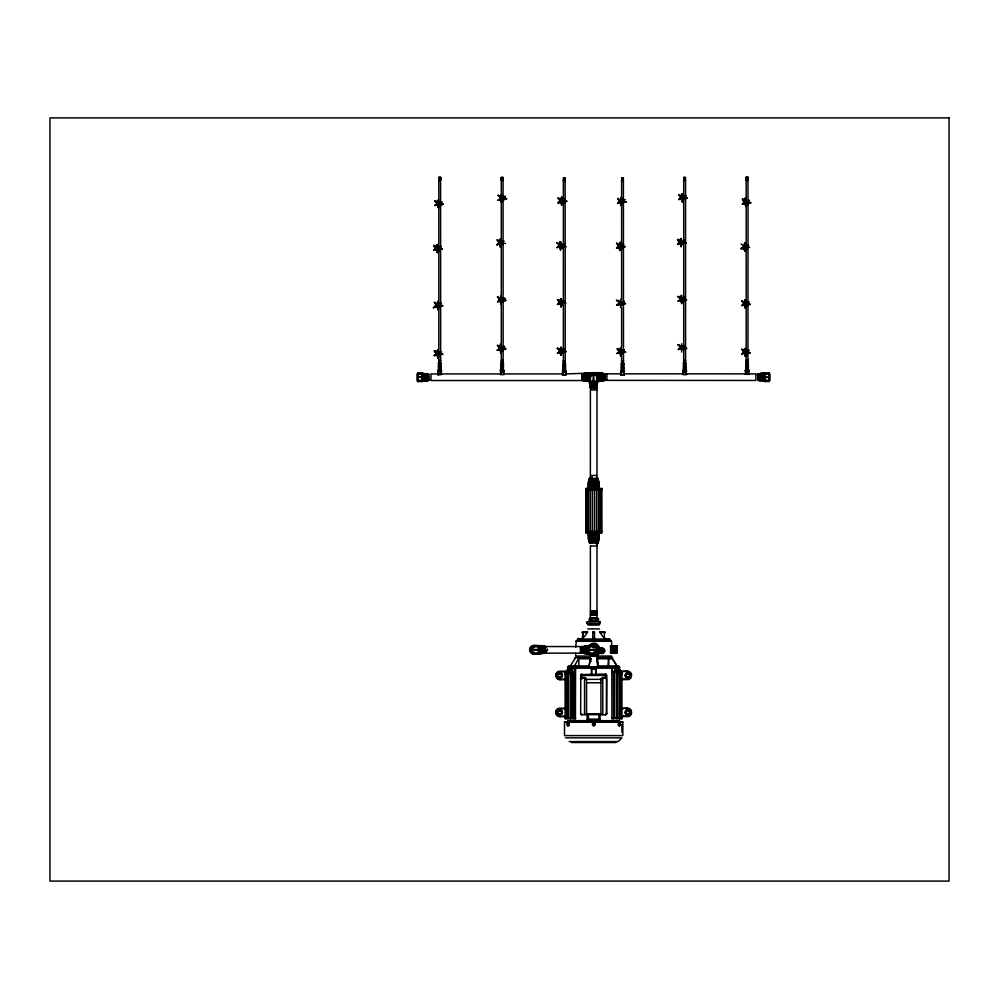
<?xml version="1.0" encoding="UTF-8"?>
<svg xmlns="http://www.w3.org/2000/svg" width="999" height="999" viewBox="0 0 999 999"><rect width="100%" height="100%" fill="white"/><g stroke="black" fill="none" stroke-linecap="round" stroke-linejoin="round"><path stroke-width="1.5" d="M593.219 372.565L593.219 381.331M593.843 372.565L593.843 381.331M529.832 650.299L530.044 649.362M538.723 654.108L538.748 645.591M538.936 653.059L538.948 646.628M539.023 653.608L539.048 646.078M539.335 653.833L545.466 652.809L539.335 653.833L539.36 645.804M539.56 653.708C540.509 652.147 553.858 651.91 539.56 653.234M539.56 652.347L545.466 651.835L539.56 652.347C538.761 650.361 554.595 650.986 539.56 651.535M539.56 650.312L539.56 649.375M539.572 647.352L545.479 647.889L539.572 647.352C538.424 649.25 549.875 648.388 542.782 648.363M539.572 646.465C553.871 647.851 540.521 647.552 539.572 645.991C557.567 647.951 529.832 644.33 542.782 646.066L545.479 646.728M542.769 653.696L542.782 646.003M543.706 653.171L543.718 646.54M547.44 650.624L547.452 649.1M580.319 647.027L580.431 652.959M582.292 646.94L588.411 645.916L588.399 653.945L582.28 652.896M584.04 653.209L584.053 646.565M588.399 653.883L584.977 653.683L584.989 646.041L588.411 645.916M588.186 653.758C587.237 652.197 573.888 651.897 588.186 653.284M588.186 652.397L582.28 651.86L588.186 652.397L588.399 651.485M588.186 650.361L588.199 649.437M588.199 648.214C573.176 648.726 588.923 649.4 588.199 647.402L582.292 647.876L588.199 647.402M588.199 646.515L582.292 646.877M588.711 653.671L588.723 646.141M588.811 651.51L588.811 649.063M588.811 648.289L588.811 647.115M589.01 654.158L589.023 645.641M593.269 653.883L594.205 653.883A4.033 4.033 0 0 1 593.144 653.895M593.281 645.941L594.218 645.941M593.431 646.828L593.443 645.454M618.881 665.908L598.164 665.983L596.903 658.416L598.576 657.379M597.527 650.386L597.527 649.45M597.926 649.45L597.926 650.386L597.002 650.386M568.518 724.163C564.747 721.041 569.005 728.995 568.031 723.701M619.355 723.726C617.919 721.815 621.116 728.021 620.429 723.576C619.305 721.703 618.518 726.935 619.417 723.239M614.76 647.777L614.81 648.176A6.856 6.856 0 0 0 614.023 651.148L613.836 651.136A6.968 6.968 0 0 1 614.71 648.114L614.785 647.864M440.097 179.008L440.035 179.982L440.459 177.772L440.322 179.982L440.609 177.772L440.197 179.982M440.284 177.772L440.209 179.345M502.622 177.947L502.522 179.445M502.784 177.947L502.509 180.082L502.597 179.246M622.814 179.533L622.814 178.159M747.352 178.846L747.564 177.697L747.289 179.82L747.377 178.983M623.114 179.395L623.251 178.159L623.101 180.369L623.314 178.159L621.665 178.159L621.977 180.369L622.989 180.482L622.964 179.395M747.452 179.82L747.539 178.983M570.292 669.305L567.794 673.114L567.719 718.418M621.965 718.418L621.89 673.264M590.933 481.143L590.434 488.111L591.008 478.321M591.408 487.762C592.207 462.2 592.994 489.847 590.297 487.762M596.927 538.823C597.627 521.028 596.715 551.311 596.565 540.309M602.784 714.697L602.784 677.946L606.468 678.533M613.261 646.54L612.849 647.065L613.511 646.765M502.972 177.947L502.797 180.082L501.785 180.195L501.61 177.872L501.623 180.082L501.523 179.246M499.7 198.139L500.761 199.375L498.076 200.237L500.924 198.264L499.8 197.952L501.635 198.227L503.196 196.603L505.257 196.316L500.761 199.338L501.598 198.863L500.736 200.075L501.635 202.547L502.522 199.7L501.598 198.888M499.625 244.031L501.361 241.633L499.85 244.018L496.828 244.693L499.288 243.169L500.462 247.265L501.361 244.43L499.575 244.056L500.149 243.381M504.645 297.977C494.517 301.873 511.7 296.853 502.21 299.275C500.299 300.2 500.312 301.361 500.636 300.387M563.149 201.124C575.786 200.849 552.559 201.274 561.663 200.999L562.549 199.65L560.801 202.048M565.047 178.396L564.872 180.519L563.861 180.632L563.536 178.322L565.184 178.322L565.009 180.519L565.172 178.322M564.972 179.545L565.147 178.396L563.586 178.184M605.756 677.846L605.756 674.088L580.781 674.55L580.656 713.348L581.356 714.56L605.294 714.747L606.505 714.048L606.693 675.012L605.756 674.088M624.862 199.6L622.502 200.037L622.077 200.861L622.864 201.411L624.862 199.6L621.803 201.323M623.226 179.67L623.014 180.369L623.251 178.159M621.753 350.899L619.78 352.647L620.616 355.881L621.366 352.497L616.982 353.409L619.755 351.76M685.202 178.946L685.326 177.722L685.077 179.92L684.078 180.032L684.253 177.722M679.757 299.101L682.242 299.088L682.592 297.989L680.819 300.387L681.68 303.584L682.417 300.187L678.096 300.861L685.302 297.352L683.616 299.063L682.692 298.951L682.692 297.989L685.227 297.29M747.677 178.846L747.901 177.697L747.702 179.82L747.864 177.622L746.191 177.697M747.801 178.983L747.577 179.82L747.839 177.697M595.217 382.555C594.705 397.652 594.043 381.705 596.028 382.555L595.541 388.461L596.028 382.555M502.784 180.082L503.084 177.872L501.448 177.872L501.673 180.082L501.535 179.383M501.423 177.947L501.61 179.445L502.922 180.082L503.134 177.947L502.809 179.445M564.847 179.683L564.86 180.519L565.072 179.545M623.001 180.369L623.026 179.733M685.426 177.797L685.227 179.92L685.389 177.722L683.741 177.722L683.915 179.92M747.552 179.82L747.577 179.183M436.363 249.463L436.813 248.726L436.388 249.488L438.062 249.475L437.237 252.672L436.063 248.564L433.653 249.95L435.651 250.012L438.086 247.015L437.712 248.164L440.859 246.441L438.861 248.252L438.236 247.078L440.859 246.441M610.938 649.35L611.138 649.612M683.204 196.391L682.767 197.415L685.913 195.704L683.915 197.515L683.291 196.341L685.913 195.704M681.78 348.052L682.567 346.353L682.055 347.227M623.139 180.369L623.239 179.533M685.214 179.92L685.239 179.283C682.792 179.345 684.128 176.411 684.053 179.92L683.84 179.233M597.814 478.321L598.738 488.111L597.727 478.321L599.125 482.017L599.15 488.111L598.876 482.629L588.448 482.629L588.261 488.111L588.286 482.017L589.672 478.321L588.673 488.111L589.585 478.321M589.073 487.762C591.133 463.186 590.421 487.4 588.436 487.762M598.413 533.691C596.428 558.478 597.065 533.753 599.05 533.691L597.902 543.131L599.2 539.435L599.225 533.354L588.261 533.354L588.374 539.435L589.76 543.131L588.748 533.354L589.672 543.131M616.995 646.003L616.932 653.146L610.564 653.196L610.564 645.779L616.995 645.978M597.814 543.131L599.05 533.691M599.225 533.354L598.064 543.131M596.927 382.555L596.553 388.461M584.565 677.659C574.163 681.83 586.176 673.488 586.425 679.994M502.759 179.246L502.684 180.082M564.672 179.683L564.597 180.519L564.685 178.322M589.422 478.321L589.26 481.143L597.627 481.143M597.39 382.555L596.49 388.461L597.527 382.342L589.485 382.342M622.976 179.533L622.727 180.369L622.589 178.159M618.818 724.462L619.755 725.611L618.656 724.849M684.902 179.096L684.814 179.92L685.089 177.797L684.977 179.92L685.064 179.096M436.463 203.496L439.185 202.897L438.386 199.725L437.624 202.61L438.349 202.984L438.386 199.725M436.513 248.326L435.302 248.189L442.22 248.926L440.209 247.902L438.898 248.127L438.973 249.213L442.182 249.038M437.075 305.319L435.851 305.195L437.075 305.232M438.673 355.532L437.787 358.004L436.875 354.22L435.851 353.634L436.95 353.396L434.14 355.532L436.213 355.344L438.648 352.335L438.274 353.496L441.408 351.785L439.722 353.484L434.153 355.632M498.538 242.819C504.17 243.843 500.287 242.532 505.457 243.531M559.715 200.836L560.789 200.924M559.677 245.417L558.553 245.642L559.652 245.404M559.115 302.572C563.786 302.647 562.012 303.022 566.021 303.097M561.026 347.128C560.089 350.774 562.774 358.741 560.202 353.471C559.74 348.988 559.665 351.161 557.917 353.134C562.674 352.36 559.827 350.025 560.814 347.29C563.024 347.227 560.402 351.948 561.913 349.675C560.402 352.572 564.085 348.514 564.61 349.475C562 353.109 560.776 348.189 564.66 349.126M567.794 673.114L567.657 673.875L570.267 669.305L570.354 718.643M620.516 201.473L619.305 201.336L620.554 201.448M618.131 246.104L620.079 246.229L622.152 248.514L620.466 247.415L621.191 246.741L622.19 248.451M619.767 303.346L618.706 302.959L619.867 303.271M619.692 352.048L618.706 351.361L619.904 351.598M598.938 720.042L598.95 714.747M617.082 718.418L617.419 669.305L619.555 673.264L619.442 718.643M681.418 197.802L680.369 197.402L681.53 197.715M679.195 242.208C677.447 241.471 692.394 245.017 682.604 242.557M742.245 204.108C745.966 203.921 743.144 200.774 745.117 202.273C739.335 203.521 745.054 205.956 746.44 201.274M742.781 246.828C747.477 246.84 745.878 247.252 749.687 247.352M744.455 303.534L743.331 303.758L744.442 303.521M743.331 352.085L746.34 351.486M566.071 680.157A1.873 1.873 0 0 0 564.747 679.607L559.627 679.607L565.384 679.108A2.46 2.46 0 0 1 565.983 679.345M565.859 716.595L559.627 716.595L565.846 716.008M601.898 648.813A1.948 1.948 0 0 1 603.858 650.636A1.948 1.948 0 0 1 602.16 652.697L601.898 653.458L598.326 653.221M602.409 648.875L602.26 648.101L599.175 647.889M613.935 718.418L614.023 673.264L611.775 669.305L611.95 718.643M621.965 708.691L622.589 708.204A1.873 1.873 0 0 1 621.665 707.941M619.942 671.79L627.722 671.228L619.929 671.203M622.552 708.766L627.722 708.204L622.589 708.191M501.723 371.153L502.185 370.404L502.684 371.153M564.298 371.353C564.81 371.253 563.411 372.702 564.41 370.904M588.811 666.895L590.446 658.766M434.153 307.13C437.837 300.249 438.349 317.757 437.824 305.257C438.062 302.734 444.068 302.809 439.735 305.082C425.449 310.552 438.661 306.793 441.421 303.371M505.269 196.416L503.571 198.027L498.002 200.175M556.843 247.54L559.315 245.904L560.489 250.012L561.313 246.828L559.64 246.828L561.351 244.343L560.976 245.504L564.11 243.781L562.425 245.492L556.855 247.64L560.576 246.341L560.864 247.29M564.672 300.711L562.05 301.348L562.674 302.522L564.672 300.711L561.538 302.435L561.875 301.261L559.465 304.283L557.467 304.22L559.877 302.834L561.051 306.943L561.788 303.546L557.492 299.663L558.666 301.698L561.201 302.872M617.594 203.346L620.054 201.723L621.228 205.819L621.94 202.397L617.594 203.446L622.327 200.924L620.042 202.16M678.646 199.45L681.106 197.827L682.28 201.923L683.029 198.539L678.658 199.55L683.416 196.878L682.779 197.278M572.602 669.305L570.029 673.751L572.614 669.305L572.589 718.481L565.084 718.581M435.302 248.264L439.135 248.589M435.851 305.195L442.782 305.856L440.584 306.418L439.373 305.906L439.672 304.87L442.769 305.756M435.851 353.596L442.769 354.27L440.359 353.184L439.335 353.671L439.56 354.583L442.769 354.27M558.553 245.604C577.959 248.951 552.435 244.243 565.471 246.266M559.103 350.936L566.033 351.611L563.623 350.537L562.587 351.011L562.824 351.923L565.996 351.71M680.356 197.515L683.791 198.002M680.931 347.477C676.847 347.302 685.039 348.501 683.691 349.987M743.943 202.06L750.861 202.735L746.89 201.848M743.331 303.721L746.74 303.971M616.87 665.883L611.813 657.379M502.01 199.825C502.335 196.378 505.244 203.034 502.022 199.413M682.667 199.201L682.929 198.114L683.778 198.451M438.124 371.403C439.36 381.168 435.139 368.269 441.508 371.391M500.599 371.503L500.824 374.375L500.599 371.503L503.721 371.191L503.558 374.375L503.783 371.503M562.674 371.94C564.16 379.583 559.64 369.48 566.071 371.94M620.991 371.79C622.327 380.844 617.869 369.093 624.275 371.79L623.938 374.662L624.175 371.79M613.823 718.581L611.775 718.418M683.066 371.341L683.291 374.225L683.066 371.341L686.188 371.041L686.026 374.225L686.251 371.341M748.501 374.126L748.613 370.891L748.601 374.126L745.604 374.076L745.604 370.941L745.766 374.126M564.835 179.832L564.76 180.519L564.847 178.322M622.739 180.369L622.989 178.159M575.561 669.305L573.214 673.626L575.561 669.305L575.436 718.643M440.447 179.146L440.434 179.982L440.609 179.146M685.214 179.233L685.089 179.92M746.153 305.657C745.104 312.212 743.418 301.386 746.153 305.282M746.153 354.058C744.867 360.002 743.356 349.138 746.153 353.683M438.049 355.781L437.787 354.345L438.673 355.157M500.786 243.719C500.611 232.617 497.802 245.304 501.336 241.608M561.888 201.686C560.402 202.66 559.602 199.625 558.016 202.909C559.84 204.408 562.287 199.588 560.764 202.435C562.712 209.44 561.975 198.526 561.638 197.065C558.616 200.986 564.647 200.986 561.638 197.065M561.725 303.384C565.097 308.004 558.441 301.661 561.138 298.788C563.923 302.672 558.141 302.66 560.926 298.788M561.026 350.137L561.038 355.344M616.433 248.177C624.55 242.67 618.094 248.164 621.341 244.767C628.983 242.495 611.351 248.901 618.493 247.889C623.239 243.319 619.58 256.131 619.243 247.115C619.992 245.492 620.029 251.161 620.404 247.015M681.106 243.144L681.106 238.436L681.917 241.009L681.106 243.257L683.204 244.63L681.817 243.906M565.384 673.114L565.446 718.581L565.446 673.114L565.009 673.838L567.707 669.305M606.693 713.348A1.399 1.399 0 0 1 605.294 714.747L605.282 714.635A1.286 1.286 0 0 0 606.58 713.336L606.58 679.133C606.743 675.986 599.949 677.185 600.799 680.307M437.774 306.094L438.049 307.367M500.462 247.265L500.199 243.631M561.013 303.284L560.202 303.758L561.088 303.384M620.391 247.003L619.155 247.302L620.928 244.892M745.579 352.984L744.867 353.072M440.921 371.403L441.183 374.275L441.271 371.391M565.471 371.94L565.734 374.825L565.821 371.94M568.468 665.908L589.173 665.983L590.259 658.778M440.147 370.941C439.535 369.717 439.46 373.339 439.935 370.592M440.035 371.366L439.41 371.366M502.509 371.765L501.623 371.403L502.197 370.779M589.36 377.073L590.022 374.975M589.622 375.961L589.909 379.108M622.914 371.803L622.09 370.979M622.102 371.316L622.614 370.816M622.302 371.203L622.914 371.203M623.039 371.578L622.914 370.754M591.458 669.043L595.891 669.043M600.212 714.747L599.737 719.954L588.074 720.079L587.175 719.38L587.137 714.747M684.964 371.815L684.315 370.904M747.602 371.328L746.765 370.841M600.911 714.66L600.911 679.994L602.784 677.946M434.815 200.774L436.613 203.134L437.624 202.722L437.337 201.711L434.84 200.662L438.561 204.096M437.1 303.846C430.969 298.926 438.037 309.128 437.562 301.536C439.448 303.147 437.487 305.494 438.686 304.795M677.534 239.485C677.334 240.996 680.644 243.157 680.307 240.697C674.15 236.151 682.717 244.28 681.131 242.332M741.121 244.031C744.23 246.516 743.768 245.941 746.852 249.026M437.212 244.455L437.974 247.34L436.463 247.34L437.212 244.455L437.187 248.389L439.323 250.637L438.549 249.013L433.678 245.392L434.852 247.427L436.313 247.652M437.787 309.603L437.774 301.386M437.774 349.787C435.139 360.352 438.836 342.682 437.899 353.259M501.585 197.552L501.623 194.33L500.387 197.765L498.076 195.267L501.623 197.34L501.635 202.547M501.011 295.991L501.948 298.738L501.386 299.613L500.262 298.876L501.011 295.991L501.023 304.195L501.923 301.361L500.174 300.999L501.023 304.195M500.974 347.615C499.562 335.964 501.723 358.653 500.312 351.373C499.188 346.715 504.108 350.249 501.023 352.61M564.11 243.781C556.206 250.25 561.276 231.606 560.489 250.012M621.328 197.677C623.264 201.923 620.242 200.537 617.906 198.451C621.49 208.366 621.041 186.189 621.228 205.819M620.054 242.332L620.804 245.217L619.243 244.905L620.054 242.332L620.067 250.549M620.629 307.48C620.654 301.174 620.604 305.244 620.616 299.263M620.616 355.881L620.604 347.664L619.792 350.237L621.353 350.549L620.604 347.664M682.267 193.706L681.468 196.279L683.029 196.591L682.267 193.706L682.28 201.923M681.106 241.446L680.294 241.009L681.006 238.511M681.593 243.107L681.118 246.653L681.443 243.344M681.68 303.584C679.882 284.228 682.592 306.968 681.668 295.367M681.668 351.985C681.693 345.679 681.643 349.762 681.655 343.768M745.853 198.252C747.314 209.403 742.544 189.061 746.703 203.284C746.74 211.751 742.956 200.087 746.278 203.247M745.903 202.909C745.004 203.346 745.291 202.435 745.741 204.533M744.705 251.199L743.818 248.351L745.541 248.014L744.705 251.199L744.692 242.982L743.88 245.217L744.043 246.079L745.366 246.054L744.792 243.057M745.217 303.172C744.417 292.257 744.854 309.952 745.266 308.129M745.254 356.531C744.73 355.169 744.605 343.132 745.217 352.247L745.404 352.472M437.999 204.483L438.049 205.532M501.198 199.325L501.311 198.651M620.192 304.258C611.363 306.843 620.841 302.36 624.2 301.598C621.278 304.096 619.005 301.523 624.175 301.186M680.731 243.182L680.831 244.43M566.371 718.581L566.383 673.264C572.589 662.262 563.511 677.334 566.383 673.264M594.505 637.924L592.832 637.924M501.91 347.802C507.417 343.768 499.95 348.364 500.199 349.175C502.984 348.651 491.983 352.447 500.149 348.489M680.744 348.151C675.137 349.35 681.206 350.424 682.854 347.065C688.274 344.58 682.617 348.052 682.18 347.078M744.892 202.66C746.578 199.288 752.622 200.687 745.878 202.198C739.435 198.489 744.392 197.652 745.004 201.398M744.467 247.565C743.893 251.561 746.29 246.341 743.855 248.014C737.699 246.803 743.493 251.923 745.604 245.829C743.094 248.501 753.383 243.132 745.828 246.254C745.017 246.553 744.33 246.828 745.541 245.529M744.33 304.295C739.135 305.195 743.918 306.493 744.954 304.245M746.203 351.81L747.489 351.86L748.888 350.312L746.827 350.599L745.666 351.948L745.604 351.211M438.349 202.947L438.399 207.942L437.225 203.846L434.765 205.569L438.361 204.258L440.484 205.919L438.786 204.807L439.348 204.058L440.509 205.844M437.212 247.465L437.237 252.672M437.799 353.009L437.787 358.004M500.449 242.058L500.449 244.256M561.638 200.075L561.65 205.282M561.026 301.735L561.051 306.943M682.267 196.716L682.954 196.303M681.118 246.653L680.232 243.806L681.156 243.094M745.853 201.261L745.866 206.468M560.601 246.066C563.561 246.828 561.625 248.988 560.689 245.929M561.363 351.648C560.327 349.625 553.284 346.466 559.877 350.075M619.717 302.46C611.763 297.465 620.654 302.685 621.028 303.646C624.45 308.691 619.742 300.2 622.714 305.444M682.454 197.902L678.733 194.643L680.506 197.115L681.505 196.703L681.231 195.692L678.733 194.643M681.268 242.582L680.406 242.307M680.769 298.564C673.089 293.456 682.667 300.087 683.816 301.411M747.789 179.133L747.664 179.82L747.714 179.183C745.266 179.196 746.628 176.086 746.528 179.82L746.565 177.622L746.815 179.82L746.728 177.622L746.74 178.846M439.023 203.184L439.185 202.273L438.386 202.735M501.723 194.393L502.022 197.964L502.822 197.615M501.123 299.263L501.898 298.539L501.011 298.988M500.998 344.393C501.998 349.313 502.684 347.377 497.39 350.237M745.242 351.323L746.053 350.899L745.242 348.326M621.553 203.409C622.452 199.912 624.4 206.219 620.991 202.185C619.368 202.772 623.626 199.738 621.316 200.974M580.656 676.161L581.58 675.486L605.756 675.486L606.693 676.161M437.475 204.62L439.31 202.347M500.212 299.6C497.102 300.537 497.427 303.646 500.511 300.274M744.992 304.258L744.355 304.345M748.888 350.312C745.479 349.95 738.785 356.78 744.355 352.747M562.749 200.187L561.638 200.986L559.877 200.474L558.104 198.002L563.336 203.247L563.374 202.123L561.663 200.961L564.06 202.06L566.645 201.548M745.591 353.221C746.89 351.186 748.338 356.68 745.791 353.609M568.681 724.874L568.256 723.201L567.095 723.426M437.599 248.039L438.361 247.627L433.678 250.362M497.477 301.898L502.135 299.126M620.441 245.916L621.203 245.529L620.504 245.717M621.003 302.847L621.728 302.385L621.116 302.972M437.862 304.745L438.623 303.921M438.723 352.884L437.799 353.047L438.611 352.335M502.747 197.477L501.848 197.377M589.373 665.759L588.186 666.82M591.458 668.319L595.716 668.219M591.458 668.743L595.891 668.743M595.816 538.823C595.491 553.209 595.029 529.795 597.19 533.691M621.153 718.581L621.178 673.114M434.24 302.322L439.872 307.567L438.336 305.856M500.799 243.306L502.559 245.242L500.474 242.957M503.134 350.512L502.01 348.726L500.836 350.612L500.786 349.013L503.134 350.512L497.465 345.329L499.238 347.802L500.237 347.39L499.962 346.378L497.465 345.329M563.161 304.845L561.688 303.134M683.241 244.555L681.555 243.032M746.166 351.161L741.62 354.17M440.522 179.008C438.486 180.22 438.936 175.812 439.385 179.982L439.323 179.008M619.555 723.825A1.274 0.637 -90 0 0 618.556 723.451A1.274 0.637 -90 0 0 618.631 725.474A1.274 0.637 -90 0 0 619.592 724.799L619.467 724.987M613.998 718.531L611.8 718.531M438.973 304.67L438.736 304.87M682.804 298.639L681.668 299.275L683.766 301.548M561.913 203.059L561.987 201.748M620.879 353.658C620.729 352.172 619.43 351.448 620.217 353.159M434.228 350.724C433.716 352.622 437.999 354.445 436.725 351.773C431.181 348.014 438.911 354.932 437.787 353.733L438.723 353.047M496.915 239.997C503.159 247.814 493.369 234.678 499.6 242.195M500.661 300.674C500.462 304.732 502.472 297.34 503.046 302.197C502.797 299.026 492.882 293.906 500.112 299.176M562.574 247.989C562.312 244.98 552.285 239.61 559.577 244.992M616.52 243.269L618.294 245.742L619.293 245.317L619.018 244.305L616.62 243.219L620.242 246.528M621.153 352.197C617.532 345.804 615.009 349.937 620.729 351.86C624.138 356.655 620.179 349.275 622.702 353.858M678.121 344.705C688.611 350.911 671.153 339.623 680.843 347.377M742.319 199.188L743.493 201.224L744.954 201.448M747.227 305.969C746.802 302.797 737.225 297.939 744.355 303.109M741.708 349.25L743.481 351.723L744.442 350.574L741.807 349.2L745.291 352.222L750.249 352.797L747.277 353.221L747.452 351.723L750.249 352.797M604.407 632.017L604.295 638.736L605.382 638.736M560.164 673.863L560.314 672.889M560.339 673.913L560.639 672.976L558.154 673.526L557.367 675.936L559.065 677.821L561.55 677.297L562.337 674.874L560.639 673.001M560.164 710.851L560.314 709.877M560.339 710.888L560.639 709.952L558.154 710.501L557.367 712.911L559.065 714.797L561.55 714.273L562.337 711.862L560.639 709.977M593.98 723.151L593.306 723.751M594.143 723.201L594.992 724.138L594.592 725.349L593.356 725.611L592.507 724.675L592.894 723.463L594.143 723.201L594.28 723.925M628.034 673.863L628.184 672.889M628.209 673.913L628.508 672.976M628.034 710.851L628.184 709.877M628.209 710.888L628.508 709.952M439.897 203.784C444.018 201.249 443.568 207.23 439.885 203.846M502.522 300.037C506.668 297.502 506.256 303.509 502.522 300.1M502.522 348.439C506.643 345.904 506.193 351.898 502.509 348.514M625.611 352.147L622.19 351.735L623.201 351.061L625.574 352.247L623.026 352.659L622.115 351.785M682.617 242.482L684.09 241.883L686.113 242.919M686.663 348.251C679.17 348.763 685.976 345.404 686.563 348.451C685.077 350.224 681.168 346.491 682.354 348.439M600.474 650.386L602.946 651.81M603.284 651.261L600.861 649.725M596.74 388.461L597.527 382.342M506.618 198.801L503.658 199.226L503.821 197.74L506.605 198.701L501.648 198.214L498.076 195.267M626.186 202.185L624.2 201.049L622.901 201.286L622.976 202.36L626.186 202.185L619.33 201.373M625.062 246.803L622.09 247.228L621.553 246.453L625.049 246.703L622.652 245.729L620.079 246.278L621.153 245.492M625.624 303.733C614.023 305.095 635.389 302.834 618.718 303.034M684.303 198.601L687.275 198.189L684.477 197.115M681.693 299.25C687.275 297.677 687.037 302.11 681.68 299.313L680.519 298.314M568.768 723.963L567.632 723.463M745.991 303.097L746.141 302.46L745.379 303.371L750.261 304.395L748.064 304.945L746.777 304.208M596.003 487.762L595.292 478.321L596.003 487.762L597.115 487.762L596.453 478.321L597.115 487.762M591.096 543.131L590.509 533.354L591.008 540.309M591.483 533.691L592.195 543.131L591.483 533.691L590.384 533.691M681.43 348.264C680.819 352.272 683.241 347.302 680.843 348.813M746.74 201.224L746.328 201.873L746.728 201.373M439.198 371.054L439.585 371.89M564.135 370.904L563.861 372.053L564.135 371.353M564.647 371.94L564.735 371.353M685.052 371.715L685.039 370.991M746.59 370.854L747.639 371.453M530.107 648.776L532.979 645.928M611.713 657.604L597.589 657.604L597.39 665.883M587.15 632.479L581.967 632.479M439.523 370.442L437.699 370.791M501.973 370.666C505.044 370.916 499.925 373.301 501.985 370.479M560.576 241.87C562.2 242.357 560.002 246.553 561.313 244.33M565.009 179.882L563.636 179.545L563.848 180.519L563.698 178.322L563.711 180.519L563.548 179.683M621.74 178.159L621.84 180.369L622.152 178.234M621.84 178.159L621.84 179.533M436.925 306.393L437.475 305.682L437.437 307.192M436.913 354.795L437.462 354.096L437.375 355.282M500.137 300.974L499.1 299.75L500.199 299.6M591.033 382.555L591.558 388.461L591.033 382.555C592.919 381.443 592.095 392.869 592.045 385.764M619.792 352.697L624.238 349.662L622.252 351.473L621.465 350.924L621.89 350.1L624.163 349.6M439.872 307.567L438.474 306.044M439.872 355.981L437.762 353.721M502.559 245.242L499.5 242.208M561.55 351.636L563.124 353.321L561.013 351.061L561.9 349.7M746.865 203.983L747.989 204.37L747.19 202.822M747.339 354.508L745.242 352.247L745.941 351.173M568.094 718.618L568.144 673.264M586.388 633.004L586.638 632.479M587.375 632.017L586.9 633.004A17.07 16.234 -90 0 1 584.427 636.563L581.967 638.536L583.166 637.337M500.774 243.257L501.56 242.183M561.875 301.261L561.126 302.085L561.987 302.222M620.841 351.223C622.452 350.262 619.805 350.799 621.69 350.774M681.955 347.377L682.617 347.265M582.717 632.017L582.542 638.736M561.888 200.624L562.524 199.613M561.276 350.699L561.9 350.249M568.681 724.138C566.421 725.162 569.892 725.886 567.894 724.849A1.274 0.637 -90 0 0 568.781 725.486A1.274 0.637 -90 0 0 568.893 723.513A1.274 0.637 -90 0 0 567.907 723.713M573.788 718.643L573.901 673.264M619.904 724.312C622.165 725.074 617.782 725.823 619.005 724.949M682.067 241.933L684.74 240.422L683.353 241.97L682.042 241.895M439.173 179.008L439.285 179.982L438.986 177.772L440.621 177.772M559.615 246.803L559.964 246.091M560.177 303.733C560.651 301.611 561.525 307.505 561.088 303.334M620.367 202.61L620.916 201.898M560.164 352.147L560.726 351.436L560.963 353.446M743.843 247.989L744.467 247.477M680.794 348.526L681.281 348.176M565.446 673.264L565.009 673.875L567.632 669.305M574.575 665.883L579.045 657.604M595.017 373.326L595.829 373.963L595.217 373.151M612.824 650.849L612.874 650.873A6.831 6.831 0 0 0 613.686 647.827L613.686 647.564A1.861 1.861 0 0 1 614.697 647.876M590.372 374.712L589.56 375.374L590.147 374.513L590.871 374.962M590.022 375.512L590.484 374.712M530.506 648.339L530.968 647.527M531.992 652.372L531.505 653.221L532.317 653.683L532.804 652.846M594.967 646.865L595.441 646.066L596.241 646.528L595.779 647.327M596.778 652.21L597.252 651.41M750.823 202.834L748.663 203.297L747.377 202.547M436.363 247.602L435.889 246.191L433.678 245.392M560.776 200.212L560.302 198.801L558.104 198.002M560.177 301.873L559.702 300.462L557.492 299.663M560.164 350.274L559.69 348.863L557.479 348.064M621.166 303.783L619.567 301.236L617.07 300.2M680.806 298.514L680.331 297.103L678.134 296.303M503.533 198.464L501.635 198.277C502.022 199.975 502.547 195.28 502.534 197.74M501.923 298.564L501.011 299.9L499.113 299.75M682.991 199.176C681.743 196.528 680.194 200.699 683.129 196.303M621.49 301.823L619.755 304.27L617.07 305.17M681.593 242.045L681.992 240.984L681.106 242.357C684.34 241.084 673.289 246.066 679.732 242.445C681.418 243.469 678.508 244.93 677.484 244.28M618.706 351.436L620.629 351.573L621.478 350.237M746.091 201.298L746.703 201.848M620.916 201.935L620.879 203.409M560.714 351.448L561.987 350.387M588.136 646.378C600.237 634.003 605.819 662.075 589.897 655.269M595.916 655.319L598.551 652.784A5.632 5.632 0 0 1 597.102 654.37M598.326 487.762L597.09 478.321L598.326 487.762L598.963 487.762M589.16 533.691L590.397 543.131L589.16 533.691L588.523 533.691M438.723 353.171L436.825 354.245M589.909 375.037L590.671 374.138M684.19 370.991L685.039 371.84M681.468 241.321L681.518 242.058M567.27 725.611L568.493 725.311M620.117 723.239L620.579 724.138M619.168 725.611L619.78 725.324M570.354 665.821L575.699 657.654M611.425 651.136L611.65 651.123M590.521 388.461L589.348 382.555M590.147 382.555L591.046 388.461L589.685 382.555M680.269 243.419L681.131 242.357M680.831 348.751L682.941 346.203L685.214 345.704M744.392 304.92L746.128 302.472L745.254 302.922M744.417 353.296L745.254 352.235M577.597 640.159C577.822 635.626 583.304 642.032 577.934 640.234M577.734 640.234L577.472 639.335M579.757 640.084L580.182 639.335M607.167 640.084L607.33 639.185L609.877 639.335L609.715 640.234L607.342 640.234L609.877 639.335M607.429 640.234L607.167 639.335M609.815 640.159L608.953 640.084L609.74 639.26M746.827 202.585L746.265 203.334M500.187 348.002L499.088 348.127L500.087 348.776M597.827 654.045L598.751 652.834L601.898 652.946A2.185 2.185 0 0 0 604.083 650.774A2.185 2.185 0 0 0 601.922 648.576L599.35 648.413L595.916 644.48A5.894 5.882 -90 0 0 593.668 644.03A5.869 5.869 0 0 1 599.487 649.125A5.582 5.295 -90 0 0 599.35 648.376L599.388 648.613M681.181 300.224L680.806 300.374M575.474 718.618L573.289 718.581L573.326 673.114M422.09 381.556L417.832 381.556L417.832 380.332L422.09 380.332M597.739 381.643L598.001 376.698L596.615 376.698L596.615 381.331M575.699 647.19L576.361 640.621L610.988 640.621M422.989 381.268L423.189 373.239M566.333 373.926L588.074 373.139L588.074 381.231L581.918 380.369M598.801 373.151L604.957 373.938L598.801 373.139L599.013 381.368L604.957 380.369L755.856 380.457L755.856 373.876L685.851 373.838M577.784 640.209L580.019 640.234M589.56 378.771L590.022 379.583M620.017 304.22L621.003 304.058L620.391 305.382M438.511 207.867L439.285 205.095L438.374 203.646M746.091 303.496L748.888 301.898L746.69 303.746M608.528 657.767L607.979 665.883M570.579 718.643L570.666 673.264M599.013 373.251L604.957 374.175C597.614 372.115 596.64 374.038 604.957 374.625L599.013 373.713M423.189 374.013L428.958 374.375M763.648 380.532L757.891 379.657L763.648 380.532L757.891 380.169L760.514 380.919M539.572 645.991L545.479 646.915M583.853 380.344L588.074 380.357M587.849 381.006L581.918 380.107L587.849 380.519M596.79 657.954L597.589 657.604M590.559 374.2C592.907 371.616 597.864 373.476 597.502 377.073M746.703 370.467C745.591 373.813 750.062 369.942 746.091 370.354M591.633 667.981L591.458 674.088M586.388 679.357L600.849 679.32M591.246 620.504C586.7 622.976 590.859 614.472 591.246 620.504L597.589 621.028L598.538 620.504L598.538 618.868L596.44 618.606L596.103 620.504M592.981 640.084L592.282 639.335L594.717 640.234L594.867 639.223L594.467 640.159M592.981 668.356C590.509 667.469 598.189 668.743 592.981 667.619M594.368 667.619L594.467 668.431M500.674 300.649L503.046 302.197M434.765 205.569C437.225 203.047 445.641 201.398 439.323 203.184M437.212 248.364L438.336 247.602M496.915 244.967C498.963 242.507 507.892 240.534 501.386 242.52M558.091 202.984C560.152 200.512 569.08 198.539 562.574 200.524M622.414 200.886L621.216 201.511L617.682 198.539M561.675 245.08L560.839 246.254M681.33 198.164L683.466 197.003L682.267 197.627L681.118 196.653M557.417 304.57L562.225 302.01M561.026 302.635L562.15 301.873M499.113 348.164L502.097 347.565L502.647 348.189L504.645 346.378M746.178 179.458L746.178 202.785L746.703 201.598M747.052 201.548L749.5 200.25M621.74 302.41L620.804 303.459M557.405 352.984L562.225 350.424M741.071 248.826L745.891 246.266L743.993 246.853M682.866 298.651L678.121 301.273M619.43 352.222L617.07 353.584M620.604 351.573L621.803 350.949M680.481 348.326L678.121 349.687M741.633 305.756L746.453 303.197L745.254 303.833M562.837 200.362L562.924 199.5L565.197 199.001M501.648 242.345L501.735 241.496L504.008 240.984M596.49 374.712C598.713 376.248 594.83 374.25 596.927 374.513L597.39 375.312L596.578 374.712M593.044 724.762L594.405 724.837L593.793 723.613M592.045 373.489L590.921 373.663L591.932 373.489M531.718 646.79L532.529 646.328M530.993 651.036L530.157 651.51L530.619 652.322L531.468 651.835M596.803 648.688L597.602 648.239L597.14 647.427L596.341 647.889A3.222 3.222 0 0 0 595.704 647.364M595.217 653.421L596.228 653.309L595.416 653.771L594.954 652.971M428.958 380.444L422.989 381.206L426.323 381.006C435.964 378.509 411.675 383.141 428.958 380.257M599.013 381.356L604.957 380.107L602.622 380.819M757.891 374.163L760.514 373.539C772.627 371.915 746.191 375.399 763.648 373.464C762.861 374.962 749.637 375.299 763.648 373.926M577.897 639.335L580.057 639.26M584.989 646.103L582.292 646.753M599.899 632.08L600.449 633.004A17.07 16.234 -90 0 0 602.921 636.563L605.007 638.099M595.991 374.962L596.84 374.563M501.198 241.608L500.674 242.62M584.627 373.601L581.918 374.175L588.074 373.426L581.918 374.563L584.627 374.063M759.602 374.25L760.514 373.801M584.053 646.84L588.199 646.041M583.691 374.101L584.627 373.651M602.247 380.656L604.957 380.144M599.013 374.6L604.957 375.137L599.013 374.6L598.801 375.499L604.957 375.936L599.013 375.399M423.189 375.674L428.958 376.186L423.189 375.674C422.102 373.151 433.266 376.498 426.323 375.075M763.648 379.67L757.891 379.158L763.648 379.67C764.772 377.809 753.596 378.671 760.514 378.683M581.918 378.321L588.074 378.696L581.918 378.284M587.849 379.608L581.918 379.096L587.849 379.608L587.849 378.796M681.468 198.751L682.017 198.289L681.88 199.201M607.429 639.185L609.452 639.335M745.891 246.266L745.978 245.417L748.251 244.905M577.734 639.185L579.757 639.335M607.592 639.335L608.953 639.335M591.246 618.868L596.103 618.868M592.981 639.335L594.368 639.335M503.646 200.537L501.635 198.227M623.251 203.821L620.067 200.549M581.918 373.938L588.074 373.151M501.848 346.928L500.998 347.402M581.918 374.138L584.24 373.489M426.323 378.771L428.958 378.459L422.989 378.871L422.989 379.657L428.958 379.283L426.323 379.558M760.514 374.987L757.891 375.299L763.86 374.887L763.86 375.674L757.891 376.099L760.514 375.774M602.247 378.596L604.957 378.284M602.247 379.42L604.957 379.096C597.602 380.307 597.577 378.446 604.957 378.321M619.605 723.563L618.943 723.463M589.622 377.497L589.223 376.598L590.209 376.511L589.447 376.548L589.747 377.472M437.924 204.395L438.711 204.395M602.622 380.332L604.957 379.682L598.801 380.357L603.021 380.344M608.791 657.654L608.703 665.883M559.977 246.079L560.077 247.29M593.306 632.017L592.832 632.479L594.168 632.03M567.395 671.79L558.816 671.902A3.147 3.147 0 0 0 556.593 674.125A6.556 6.556 0 0 0 556.593 676.685A3.147 3.147 0 0 0 558.816 678.908L559.665 679.02M621.965 679.108L628.533 678.908A3.147 3.147 0 0 0 630.756 676.685A6.556 6.556 0 0 0 630.756 674.125A3.147 3.147 0 0 0 628.533 671.902L627.684 671.79M565.983 708.453A2.46 2.46 0 0 1 565.384 708.691L558.816 708.878A3.147 3.147 0 0 0 556.593 711.113A6.556 6.556 0 0 0 556.593 713.673A3.147 3.147 0 0 0 558.816 715.896L559.665 716.008M621.49 716.008L628.533 715.896A3.147 3.147 0 0 0 630.756 713.673A6.556 6.556 0 0 0 630.756 711.113A3.147 3.147 0 0 0 628.533 708.878L627.684 708.766M591.483 669.118L595.866 669.118M423.189 380.619C437.437 379.333 423.788 379.57 423.189 381.081M587.849 374.6L581.918 375.1C589.298 374.051 589.298 375.811 581.918 375.936L587.849 375.399M600.836 713.81L586.513 713.81M597.639 377.547L597.639 376.598L596.715 376.536L597.714 376.536M586.488 682.767L600.799 682.767M623.726 371.79L624.375 371.79M685.801 371.341L686.45 371.341M745.341 371.241L748.688 371.241M584.627 376.623L581.918 376.635C589.31 376.049 589.31 378.122 581.918 377.572L584.627 377.572M746.265 177.135L747.901 177.173M438.948 177.285L440.571 177.285M501.423 177.385L503.059 177.385M683.603 177.36L685.614 177.36M746.078 177.26L748.089 177.26M438.748 177.41L440.771 177.41M501.236 177.522L503.246 177.522M683.865 177.585L685.351 177.585M746.278 177.51L747.826 177.472M501.498 177.735L503.046 177.76M621.515 177.81L623.538 177.81M439.011 177.847L439.548 179.982L439.31 177.772L439.323 179.283M439.897 177.847L439.897 179.982M563.311 177.959L565.334 177.959M747.839 178.846L746.265 178.846L746.54 179.82L746.428 178.846M439.011 179.008L440.584 179.008M685.364 178.946L683.791 178.946L684.065 179.92L683.903 179.283M501.486 179.108L503.059 179.108M623.276 179.395L621.703 179.395L622.09 180.369L622.002 178.159M746.265 179.458L747.951 179.458L748.039 199.675M438.898 179.62L440.584 179.62L440.671 361.513L438.898 361.513M563.573 179.545L565.147 179.545M683.791 179.57L685.476 179.57M501.373 179.72L503.059 179.72L503.146 361.626L501.373 361.626M621.74 179.533L623.151 179.733M439.31 180.095L440.284 180.095M621.703 180.007L623.401 180.007L623.488 361.913L621.703 361.913M746.078 180.095L748.089 180.095M438.748 180.245L440.771 180.245M563.448 180.17L565.134 180.17L565.234 362.063L563.448 362.063M683.603 180.195L685.614 180.195M501.236 180.344L503.246 180.344M746.603 180.469L747.502 180.469M439.348 180.619L440.247 180.619M501.823 180.719L502.722 180.719M621.515 180.632L623.538 180.632M684.128 180.569L685.014 180.569M563.311 180.794L565.334 180.794M622.052 181.006L622.939 181.006M563.911 181.169L564.797 181.169M746.178 360.252L748.101 360.252M438.686 360.502L440.746 360.502M503.146 360.514L501.223 360.514L503.221 360.602M683.628 360.452L685.689 360.452M746.103 360.352L748.164 360.352M563.311 360.951L565.234 360.951M621.553 360.889L623.601 360.889M563.236 361.051L565.297 361.051M746.265 361.363L747.951 361.363L748.039 202.785M683.791 361.463L685.476 361.463M745.803 362.387L748.463 362.387M438.386 362.537L441.046 362.537M683.328 362.487L685.988 362.487M745.928 362.475L748.338 362.475M500.861 362.637L503.521 362.637M621.253 362.924L623.913 362.924M562.937 363.087L565.596 363.087M438.386 363.424L441.046 363.424M683.328 363.374L685.988 363.374M745.803 363.274L748.463 363.274M438.499 363.511L440.921 363.511M500.861 363.524L503.521 363.524M621.253 363.811L623.913 363.811M562.937 363.973L565.596 363.973M621.366 363.898L623.788 363.898M685.988 364.26L683.328 364.26L685.863 364.348M745.803 364.16L748.463 364.16M438.386 364.31L441.046 364.31M500.861 364.41L503.521 364.41M621.253 364.697L623.913 364.697M562.937 364.86L565.596 364.86M621.366 364.785L623.788 364.785M563.061 364.947L565.471 364.947M745.803 365.035L748.463 365.035M438.386 365.197L441.046 365.197M500.861 365.297L503.521 365.297M683.328 365.147L685.988 365.147M745.928 365.135L748.338 365.135M500.986 365.384L503.396 365.384M562.937 365.746L565.596 365.746M621.253 365.584L623.913 365.584M563.061 365.834L565.471 365.834M745.803 365.921L748.463 365.921M438.386 366.084L441.046 366.084M683.328 366.034L685.988 366.034M745.928 366.021L748.338 366.021M438.499 366.171L440.921 366.171M500.861 366.183L503.521 366.183M621.253 366.471L623.913 366.471M562.937 366.621L565.596 366.621M438.386 366.97L441.046 366.97M685.988 366.908L683.328 366.908L685.863 367.008M745.803 366.808L748.463 366.808M438.499 367.058L440.921 367.058M500.861 367.07L503.521 367.07M621.253 367.357L623.913 367.357M562.937 367.507L565.596 367.507M621.366 367.445L623.788 367.445M683.328 367.794L685.988 367.794M745.803 367.694L748.463 367.694M438.386 367.857L441.046 367.857M500.861 367.957L503.521 367.957M683.453 367.882L685.863 367.882M500.986 368.044L503.396 368.044M621.253 368.244L623.913 368.244M562.937 368.394L565.596 368.394M621.366 368.331L623.788 368.331M438.499 368.643L440.921 368.643M563.061 368.481L565.471 368.481M683.453 368.581L685.863 368.581M745.928 368.481L748.338 368.481M500.986 368.743L503.396 368.743M621.366 369.031L623.788 369.031M745.778 369.081L748.501 369.081M438.349 369.23L441.071 369.23M563.061 369.18L565.471 369.18M683.304 369.18L686.013 369.18M500.824 369.33L503.546 369.33M621.216 369.618L623.938 369.618M562.912 369.78L565.634 369.78M684.09 370.105L685.351 370.105M745.279 370.042L749 370.042M437.849 370.192L441.57 370.192M500.324 370.292L504.045 370.292M682.792 370.142L686.525 370.142M745.579 370.179L748.476 370.179M438.211 370.329L441.271 370.329M500.636 370.429L503.746 370.429M684.34 370.454L685.264 370.454M501.585 370.617L502.435 370.779M562.412 370.741L566.133 370.741M620.716 370.579L624.437 370.579M682.642 370.729L686.675 370.729M745.117 370.629L749.15 370.629M439.985 370.791L441.72 370.791M500.174 370.891L501.91 370.891M502.335 370.791L504.208 370.891M562.712 370.879L565.821 370.879M621.366 370.904L623.626 370.904M563.224 371.054L565.471 371.054M562.25 371.328L563.998 371.328M566.283 371.328L564.522 371.128M620.566 371.178L624.587 371.178M620.779 371.79L621.428 371.79M597.739 372.677L588.998 372.802L588.998 374.051L591.957 374.051M592.969 372.864L593.906 373.102M620.516 373.838L604.957 373.838L604.957 380.432M623.626 373.838L682.742 373.838M500.998 373.926L430.981 373.926L430.981 380.519L581.893 380.544L581.918 373.926M504.108 373.926L563.224 373.926M594.917 374.051L597.864 374.051L597.739 372.664M438.274 374.413L441.158 374.413M686.6 374.438L682.717 374.438L686.55 374.538M745.192 374.338L749.075 374.338M437.762 374.5L441.658 374.5M500.449 374.6L503.933 374.6M620.841 374.887L624.325 374.887M562.325 375.037L566.208 375.037M620.879 374.975L624.275 374.975M563.761 375.124L564.772 375.124M757.891 376.773L763.86 376.773M422.09 376.935L417.832 376.935L422.09 377.547M422.989 376.86L428.958 376.86M589.073 377.31L590.446 377.31M422.989 377.772L428.958 377.772M757.891 377.684L763.86 377.684M597.877 381.331L589.198 381.331L589.073 376.698L590.446 376.698L590.446 381.331M589.273 381.73L597.789 381.73M590.322 381.93L596.753 381.93M589.772 382.03L597.302 382.03M593.069 382.555L594.005 382.555M591.92 384.528L592.707 384.528M597.377 385.764L589.685 385.764L590.397 388.461M590.209 386.7L596.74 386.7M596.952 389.947L590.397 389.947L590.372 475.686M590.721 475.474L596.69 475.474M597.989 478.321L598.239 481.143M593.069 487.762L594.343 487.762M588.174 488.111L599.238 488.111M588.561 488.598L597.34 488.598M586.126 490.097L601.947 490.097M586.126 531.393L601.947 531.393M593.144 533.691L594.43 533.691M588.536 538.823L599.038 538.823M589.248 540.309L590.584 540.309M591.52 540.309L598.314 540.309M590.809 545.991L596.765 545.991M590.446 610.926L596.903 610.926M590.609 611.188L596.74 611.188M590.434 612.936L596.903 612.936M590.609 613.211L596.74 613.211M590.434 614.959L596.903 614.959M590.609 615.234L596.74 615.234M591.296 615.297L595.616 615.297M591.296 618.081L595.616 618.081M589.46 618.306L597.877 618.306M589.46 621.066L597.852 621.066M591.258 621.515L592.794 621.515M594.979 621.515L595.754 621.515M600.074 621.715L600.137 623.638L587.212 623.638L587.212 621.715L600.137 621.715M589.048 623.875L598.301 623.875M589.26 624.113L598.076 624.113M589.048 624.338L598.301 624.338M588.049 624.5L599.3 624.5M587.812 624.737L599.537 624.737M587.812 628.895L599.537 628.895M582.442 632.017L587.849 632.017M599.487 632.017L604.907 632.017M599.862 632.479L605.382 632.479M581.967 638.736L583.054 638.736L583.004 632.08M580.469 639.185L606.88 639.185M580.232 639.622L607.117 639.622M580.694 640.159L591.92 640.159M592.482 640.234L594.867 640.234M595.429 640.159L607.117 640.159M577.434 640.284L580.219 640.284M592.282 640.284L595.067 640.559M607.13 640.284L609.914 640.284M575.699 641.283L611.638 641.283L611.638 645.754M610.389 646.453L616.77 646.453M610.389 652.522L617.057 652.397M611.638 656.043L575.699 656.043L575.699 653.084M608.703 657.379L612.624 657.379M574.837 657.604L590.047 657.654M590.896 661.613L590.896 658.778L578.821 658.778L578.821 665.883M596.853 658.778L612.137 658.778L616.995 665.821M574.575 665.584L576.011 665.584M567.869 666.733L619.48 666.733M567.632 667.444L619.717 667.444M567.632 667.981L619.717 667.981M592.282 668.556L595.067 668.843M618.693 672.377L618.993 669.305M619.542 669.305L622.327 673.838L619.555 669.305L619.555 672.377M555.894 674.937A3.734 3.734 0 0 1 559.627 671.203L567.42 671.203M621.665 679.857A1.873 1.873 0 0 1 622.589 679.607L627.722 679.607A3.734 3.734 0 0 0 631.331 676.835A7.293 7.293 0 0 0 631.331 673.975M555.894 711.925A3.734 3.734 0 0 1 559.627 708.191L564.747 708.191A1.873 1.873 0 0 0 566.071 707.642M621.478 716.595L627.722 716.595A3.734 3.734 0 0 0 631.455 712.849M565.009 718.418L572.602 718.418M573.226 718.418L575.561 718.418M614.822 669.305L617.307 673.738L614.735 669.305L614.747 718.418L622.327 718.418M622.265 718.581L614.747 718.418M587.15 719.143L600.199 719.143M567.632 720.666L619.717 720.666M565.222 721.765L622.127 721.765M621.89 725.137L621.89 732.354M565.446 737.861L621.902 737.861L618.156 741.595L569.18 741.595M572.852 741.907L614.497 741.907M571.44 742.519L615.908 742.519M534.765 646.753L538.349 646.765M589.422 646.815L594.055 646.828L594.068 645.454L589.422 645.566L589.398 654.245L594.043 654.37L593.93 652.996M539.348 649.375L545.479 649.387M582.28 649.425L588.411 649.437M589.41 649.587L598.189 649.612L596.815 649.612L598.064 650.237M529.557 649.512L538.336 650.162M530.032 649.512L538.349 649.537M589.41 650.212L597.727 650.237M539.348 650.312L545.466 650.324M582.28 650.349L588.411 650.361M538.336 652.934L533.691 652.921L533.691 654.295L538.336 654.183L538.349 645.504L533.716 645.366L533.978 646.753A3.109 3.109 0 0 0 530.894 649.825A3.109 3.109 0 0 0 534.003 652.946M589.41 652.984L592.994 652.996M602.247 376.623L604.957 376.635C597.552 376.049 597.552 378.122 604.957 377.572L602.247 377.572M438.411 203.609L443.381 204.208M501.323 300.487L501.023 299.937L506.018 300.462M747.165 304.046L750.261 304.395M501.323 348.888L501.023 348.339L506.006 348.863M620.629 351.611L622.19 351.723M437.737 304.645L437.025 304.27M502.572 348.514L501.036 348.276M588.186 651.585L582.28 651.048L584.977 651.385M596.665 376.511L597.639 376.598M599.013 372.952L603.021 373.251M584.24 380.869L581.918 380.207L588.074 381.156M422.989 373.426L428.958 374.438M599.263 648.139L602.222 648.326A2.46 2.46 0 0 1 604.358 650.923A2.46 2.46 0 0 1 601.898 653.221L598.638 653.009M598.463 648.588L602.16 648.826M598.913 652.522L601.898 652.722M582.28 653.021L584.977 653.683M679.757 347.54L681.68 347.677M684.415 197.864L687.275 198.189M684.19 299.563L686.675 299.837M586.55 714.747L586.55 679.77M593.431 373.002L595.466 373.551M595.716 667.981L595.891 674.088M592.682 653.821C597.652 655.369 599.875 647.165 594.792 646.003M599.163 666.82L597.926 665.734L597.077 658.778M578.196 657.604L578.995 657.954M597.739 665.297L598.538 666.895M682.567 297.952L681.892 298.938M682.567 346.353L681.83 347.302M602.622 373.489L604.957 374.138M584.24 380.332L581.918 379.682L584.627 380.182M611.85 669.305L613.436 673.114L613.623 718.418M575.149 718.643L574.987 669.305M616.77 718.643L616.67 673.114M572.215 718.643L572.127 669.305M613.249 651.398L612.562 651.048M501.311 198.626L500.736 199.325M532.954 653.746L530.094 650.873M602.247 373.651L603.184 374.101M583.691 380.207L584.627 380.656M760.514 380.656L757.891 380.107L763.86 381.118L763.86 373.276M426.323 373.888L427.235 374.338L427.235 380.557M591.42 655.319L590.734 654.982A5.869 5.869 0 0 0 592.907 655.719A5.894 5.882 -90 0 1 591.433 655.369M600.387 632.017L600.961 633.004M568.593 723.164L568.481 724M426.323 373.626L427.235 374.138M595.242 646.403L596.041 646.877M596.79 651.148L597.589 651.61L597.127 652.409L596.328 651.947M531.53 647.864L530.631 647.34L530.157 648.139L531.006 648.626M531.705 652.871L532.517 653.346M745.254 299.912L746.066 302.148M500.449 239.061L501.261 241.296M744.105 302.859L741.72 300.849M559.328 244.743L556.93 242.732M619.455 350.612L617.07 348.601M499.862 298.926L497.477 296.928M612.774 651.048L612.837 651.098A1.861 1.861 0 0 0 613.761 651.348M589.747 657.604L589.959 661.613M590.322 657.767L590.896 658.778M684.74 240.422L682.692 240.709L682.017 241.845M748.888 301.898L746.827 302.185L746.166 303.321M442.02 201.723L439.96 202.01L439.298 203.134M441.408 351.785L439.348 352.073L438.673 353.196M745.878 202.148L746.802 203.197M682.292 197.602L683.915 199.4M621.915 202.26L621.241 201.498L621.59 202.06M562.337 201.723L563.736 203.259M561.725 351.785L563.124 353.321M437.912 249.113L439.323 250.637M747.402 305.844L745.279 303.808M682.367 300.025L683.816 301.298M746.977 203.371L747.964 204.445M568.094 724.138L567.669 723.201M619.255 718.618L619.205 673.114L617.157 669.305M437.387 247.977L438.124 247.04M567.557 724.799L567.857 725.611M596.316 374.2L597.365 376.024M502.422 371.016L501.998 371.228M745.953 304.57L745.666 305.107M620.991 245.791L622.302 245.866L623.688 244.318M745.791 305.195L745.266 304.445L744.829 305.107M620.966 673.264L621.478 673.875L618.781 669.305M621.278 673.289L618.905 669.305L618.905 672.377M596.79 647.627L597.252 648.426M532.854 646.877L532.33 645.978L531.53 646.44L532.005 647.29M530.494 651.311L530.968 652.122M619.205 673.114L619.78 673.875L619.555 673.264M618.955 724.999L618.831 724.163L618.793 725.024M598.151 481.143L598.876 482.629M620.991 718.618L620.966 673.114M613.436 673.114L614.023 673.264M588.423 720.042L588.399 714.747M746.378 179.183L746.403 179.82L746.228 177.622M746.428 179.82L746.303 178.983M621.753 179.67L621.878 180.369L621.828 179.733M439.148 179.146L439.273 179.982M684.103 178.946L684.165 179.92M586.376 679.395L584.565 677.946L584.565 714.697M438.986 179.146L439.135 179.982L439.135 179.345M622.077 180.369L622.002 179.533M563.873 179.832L563.948 180.519L563.861 178.322L564.11 180.519L564.035 178.322L564.035 179.683M589.335 540.309L589.497 543.131M588.349 533.354L588.623 538.823M581.593 677.896L581.58 674.088M501.61 179.445L501.635 180.082M563.661 178.396L563.698 179.683M501.585 177.947L501.623 179.246M439.048 177.772L439.085 179.008M593.843 381.206L593.219 380.119L593.219 381.206M769.63 373.888L769.63 380.569M769.53 373.888L769.53 380.569M769.317 373.077L769.317 381.381M768.818 373.077L768.818 381.381M764.972 373.077L764.972 381.381M764.46 373.077L764.46 381.381M764.16 373.551L764.16 380.906M763.648 376.773L763.648 377.684M761.725 378.796L761.725 379.445M760.514 373.476L760.514 380.981M759.602 374.425L759.602 380.469M747.14 177.622L747.14 179.82M746.952 177.622L746.952 179.82M746.178 205.894L746.178 361.363M685.564 179.57L685.564 361.463M684.665 177.722L684.665 179.92M684.477 177.722L684.477 179.92M683.703 179.57L683.703 361.463M622.402 178.159L622.402 180.369M621.615 180.007L621.615 201.773M621.615 204.882L621.615 299.725M621.615 307.492L621.615 347.914M621.615 355.694L621.615 361.913M617.419 669.305L617.419 672.377M616.77 645.779L616.77 653.196M616.595 646.053L616.595 646.877M616.595 652.097L616.595 652.909M616.383 645.779L616.383 646.453M616.383 652.522L616.383 653.196M608.091 639.335L608.091 640.084M606.942 374.275L606.942 379.707M603.184 373.813L603.184 380.494M602.247 373.289L602.247 381.019M601.223 488.511L601.223 532.979M600.099 488.511L600.099 532.979M599.213 621.715L599.213 623.638M599.05 621.715L599.05 623.638M598.576 488.511L598.576 532.979M598.488 373.364L598.488 380.944M598.189 372.877L598.189 381.431M597.664 372.877L597.714 377.472M597.315 376.536L597.315 377.472M597.24 376.548L597.24 377.497M596.977 389.947L596.977 477.247M596.977 544.28L596.977 619.105M596.728 488.511L596.728 532.979M595.716 668.019L595.716 674.088M595.104 621.715L595.104 623.638M594.805 621.715L594.805 623.638M594.705 488.511L594.705 532.979M594.343 478.321L594.343 488.111M594.43 533.354L594.43 543.131M594.005 382.342L594.005 388.461M593.144 533.354L593.144 543.131M593.069 382.342L593.069 388.461M593.069 478.321L593.069 488.111M592.632 488.511L592.632 532.979M591.633 668.019L591.633 674.088M590.659 488.511L590.659 532.979M590.372 545.841L590.372 619.105M590.159 621.715L590.159 623.638M589.897 621.715L589.897 623.638M589.21 372.877L589.21 381.431M588.911 488.511L588.911 532.979M588.686 372.877L588.686 381.431M588.386 373.364L588.386 380.944M587.524 488.511L587.524 532.979M587.262 621.715L587.262 623.638M586.85 488.511L586.85 532.979M586.563 488.511L586.563 532.979M586.213 488.511L586.213 532.979M584.627 373.289L584.627 381.019M583.691 373.813L583.691 380.494M579.258 639.335L579.258 640.084M578.396 639.335L578.396 640.084M569.929 669.305L569.929 672.377M568.656 669.305L568.656 673.913M568.443 669.305L568.443 672.377M567.794 669.305L567.794 672.377M564.447 178.322L564.447 180.519M564.26 178.322L564.26 180.519M563.361 180.17L563.361 243.906M563.361 247.015L563.361 301.436M563.361 304.545L563.361 362.063M502.372 177.872L502.372 180.082M502.172 177.872L502.172 180.082M501.286 179.72L501.286 296.328M501.286 302.547L501.286 344.518M501.286 352.297L501.286 361.626M438.811 179.62L438.811 199.825M438.811 202.934L438.811 305.544M438.811 308.654L438.811 350.637M438.811 353.746L438.811 361.513M426.323 373.564L426.323 381.069M425.124 375.749L425.124 378.134M425.124 378.883L425.124 379.533M423.189 376.86L423.189 377.772M422.677 373.638L422.677 380.869M422.589 374.6L422.589 375.799M422.589 376.511L422.589 377.322M422.589 378.109L422.589 379.533M422.39 373.164L422.39 381.468M421.878 373.164L421.878 381.468M418.032 373.164L418.032 381.468M417.532 373.164L417.532 381.468M417.22 373.976L417.22 380.656M599.537 649.899A5.869 5.869 0 0 1 595.192 655.569A5.894 5.882 -90 0 0 595.916 655.369M599.313 649.899A5.632 5.632 0 0 1 598.876 652.06M596.49 654.782A5.632 5.632 0 0 1 595.129 655.344M592.931 655.481A5.632 5.632 0 0 1 590.859 654.782M589.685 645.916A5.632 5.632 0 0 1 592.22 644.455M593.668 644.255A5.632 5.632 0 0 1 596.49 645.017M597.102 645.429A5.632 5.632 0 0 1 598.551 647.077M598.876 647.739A5.632 5.632 0 0 1 599.263 649.163M533.141 653.046A3.322 3.322 0 0 1 532.342 652.709M531.992 652.472A3.322 3.322 0 0 1 531.331 651.785M531.143 648.176A3.322 3.322 0 0 1 531.992 647.202M532.355 646.952A3.322 3.322 0 0 1 533.166 646.628M629.22 675.898A1.573 1.573 0 0 1 628.92 676.435M628.433 676.81A1.573 1.573 0 0 1 626.173 675.736M626.223 674.924A1.573 1.573 0 0 1 626.823 674.113M628.895 674.35A1.573 1.573 0 0 1 629.208 674.887M561.351 712.874A1.573 1.573 0 0 1 560.901 713.561M560.564 713.798A1.573 1.573 0 0 1 558.304 712.712M558.429 711.713A1.573 1.573 0 0 1 558.953 711.088A1.436 1.436 0 0 0 558.329 711.763M560.876 711.188A1.573 1.573 0 0 1 561.338 711.862M561.351 675.898A1.573 1.573 0 0 1 560.901 676.573M560.564 676.81A1.573 1.573 0 0 1 558.304 675.736M558.354 674.924A1.573 1.573 0 0 1 558.953 674.113A1.436 1.436 0 0 0 558.329 674.787M560.876 674.213A1.573 1.573 0 0 1 561.338 674.887M556.018 713.823A7.293 7.293 0 0 1 556.018 710.951M559.627 716.595A3.734 3.734 0 0 1 555.894 712.849M627.722 671.203A3.734 3.734 0 0 1 631.455 674.937M627.722 708.191A3.734 3.734 0 0 1 631.331 710.951A7.293 7.293 0 0 1 631.331 713.823M559.627 679.607A3.734 3.734 0 0 1 556.018 676.835A7.293 7.293 0 0 1 556.018 673.975M629.22 712.874A1.573 1.573 0 0 1 628.92 713.411M628.433 713.798A1.573 1.573 0 0 1 626.173 712.712M626.298 711.713A1.573 1.573 0 0 1 626.823 711.088M628.895 711.338A1.573 1.573 0 0 1 629.208 711.862M559.927 676.822A1.436 1.436 0 0 1 559.365 676.822M559.003 676.71A1.436 1.436 0 0 1 558.266 675.886M559.927 713.798A1.436 1.436 0 0 1 559.365 713.798M559.003 713.686A1.436 1.436 0 0 1 558.266 712.861M590.634 375.424A3.234 3.234 0 0 1 591.146 374.75M595.716 374.75A3.234 3.234 0 0 1 596.241 375.424A3.222 3.222 0 0 0 595.804 374.725M590.084 378.958A3.871 3.871 0 0 1 591.495 373.676M595.367 373.676A3.871 3.871 0 0 1 597.302 377.023A3.846 3.846 0 0 0 594.53 373.289M591.308 374.25A3.496 3.496 0 0 1 592.095 373.801M594.767 373.801A3.496 3.496 0 0 1 595.554 374.25M589.772 379.308A4.283 4.283 0 0 1 592.245 372.977A4.283 4.283 0 0 1 597.714 377.01M534.003 652.022A2.185 2.185 0 0 1 533.441 651.935M531.905 650.399A2.185 2.185 0 0 1 531.905 649.263M532.929 647.951A2.185 2.185 0 0 1 534.015 647.652M535.027 653.97A4.258 4.258 0 0 1 529.757 649.75A4.258 4.258 0 0 1 535.202 645.754M533.029 653.471A3.771 3.771 0 0 1 530.369 650.799M530.382 648.851A3.771 3.771 0 0 1 533.041 646.203M531.893 652.584A3.472 3.472 0 0 1 531.256 651.947M531.268 647.714A3.472 3.472 0 0 1 532.692 646.628M594.83 651.798A2.185 2.185 0 0 1 593.743 652.097M593.181 647.802A2.185 2.185 0 0 1 594.305 647.802M592.944 646.902A3.109 3.109 0 0 1 596.828 649.512A3.109 3.109 0 0 1 593.731 653.021M596.853 649.088A3.222 3.222 0 0 1 596.853 650.749M596.528 651.523A3.222 3.222 0 0 1 595.691 652.472M595.342 652.697A3.222 3.222 0 0 1 594.567 653.021M592.919 646.803A3.222 3.222 0 0 1 594.979 646.94M592.732 645.779A4.258 4.258 0 0 1 598.001 649.999A4.258 4.258 0 0 1 592.557 653.995M592.769 646.278A3.771 3.771 0 0 1 597.377 648.95A3.771 3.771 0 0 1 594.705 653.546M596.952 648.588A3.472 3.472 0 0 1 596.952 651.248M596.49 652.035A3.472 3.472 0 0 1 595.067 653.121M595.866 647.165A3.472 3.472 0 0 1 596.503 647.802M594.717 646.003A4.033 4.033 0 0 1 594.717 653.783M567.682 723.713A1.274 0.637 -90 0 1 568.668 723.513A1.274 0.637 -90 0 1 568.556 725.486A1.274 0.637 -90 0 1 567.607 724.837M619.817 724.799A1.274 0.637 -90 0 1 618.856 725.474A1.274 0.637 -90 0 1 618.781 723.451A1.274 0.637 -90 0 1 619.78 723.825M590.421 376.998A3.109 3.109 0 0 1 593.531 373.888A3.109 3.109 0 0 1 596.653 376.998M591.645 375.911A2.185 2.185 0 0 1 591.995 375.462M592.444 375.112A2.185 2.185 0 0 1 592.969 374.9M594.093 374.9A2.185 2.185 0 0 1 594.63 375.112M589.81 379.058A4.258 4.258 0 0 1 592.507 372.877A4.258 4.258 0 0 1 597.789 377.085M589.822 377.997A3.846 3.846 0 0 1 589.822 376.011M590.209 375.075A3.846 3.846 0 0 1 591.608 373.676M591.42 374.25A3.472 3.472 0 0 1 592.207 373.801M594.867 373.801A3.472 3.472 0 0 1 596.291 374.887M596.977 376.548A3.472 3.472 0 0 1 596.977 377.46M533.541 653.796L534.477 654.02L533.541 653.821M533.553 645.654L534.49 645.854L533.553 645.654M582.055 714.635L582.055 714.697A1.399 1.399 0 0 1 580.656 713.348L580.769 713.336A1.286 1.286 0 0 0 582.055 714.635M437.637 249.638C437.137 252.947 436.388 247.302 437.637 249.638M682.08 300.549C681.58 303.858 680.831 298.214 682.08 300.549M592.669 724.2C594.343 728.283 595.654 721.016 592.669 724.2M621.803 371.104C622.827 374.3 624.288 368.843 621.803 371.104M683.803 371.241C684.827 374.438 686.288 368.981 683.803 371.241M501.785 177.872L501.86 180.082L501.785 177.872M501.948 177.872L502.022 180.082L501.948 177.872M622.165 178.159L622.252 180.369L622.165 178.159M626.023 673.526L625.237 675.936L626.935 677.821L629.42 677.297L630.207 674.874L628.508 673.001L626.023 673.526M626.023 710.501L625.237 712.911L626.935 714.797L629.42 714.273L630.207 711.862L628.508 709.977L626.023 710.501M604.507 651.46L601.898 653.458A2.685 2.685 0 0 0 604.582 650.936A2.685 2.685 0 0 0 602.26 648.101L604.507 650.062A2.26 1.873 -90 0 1 604.507 651.46M601.048 649.288L600.199 650.761L601.048 652.235L602.759 652.235L603.608 650.761L602.759 649.288L601.048 649.288M613.798 650.736L613.299 651.248L613.798 650.736M417.957 372.964L417.832 374.313L422.09 374.313L421.965 372.964L417.957 372.964M764.884 372.877L764.759 374.225L769.018 374.225L768.893 372.877L764.884 372.877M769.018 381.468L764.884 381.581L764.759 380.244L769.018 380.244L769.018 381.468M590.097 645.242L589.522 645.741A5.869 5.869 0 0 1 592.157 644.23A5.894 5.882 -90 0 0 591.433 644.48L590.097 645.242M949.05 117.907L49.95 117.907L49.95 881.093L949.05 881.093L949.05 117.907M769.018 377.01L764.759 377.61L769.018 377.01M601.947 488.511L586.126 488.511L586.126 532.979L601.947 532.979L601.848 488.511M594.505 632.017L592.832 632.017L592.832 638.736L594.505 638.736L594.505 632.017M582.342 646.553L545.516 646.553L545.516 653.134L582.342 653.159L582.342 646.578M622.839 722.002L564.51 722.002L564.51 735.601L622.839 735.601L622.839 722.002M590.097 654.557L589.522 654.045A5.869 5.869 0 0 0 590.097 654.557M684.327 179.283L684.078 177.722L684.327 179.92L684.327 179.283M612.637 651.448A2.273 2.273 0 0 0 616.033 649.487A2.273 2.273 0 0 0 612.637 647.527A2.273 2.273 0 0 0 612.637 651.448M612.774 651.198A1.973 1.973 0 0 0 615.746 649.487A1.973 1.973 0 0 0 612.774 647.777A1.973 1.973 0 0 0 612.774 651.198M626.523 677.247A2.198 2.198 0 0 0 629.919 675.524A2.198 2.198 0 0 0 626.723 673.451A2.198 2.198 0 0 0 626.523 677.247M626.323 677.559A2.56 2.56 0 0 0 630.282 675.536A2.56 2.56 0 0 0 626.56 673.126A2.56 2.56 0 0 0 626.323 677.559M558.453 714.535A2.56 2.56 0 0 0 562.412 712.524A2.56 2.56 0 0 0 558.691 710.114A2.56 2.56 0 0 0 558.453 714.535M558.653 714.235A2.198 2.198 0 0 0 562.05 712.499A2.198 2.198 0 0 0 558.853 710.426A2.198 2.198 0 0 0 558.653 714.235M558.453 677.559A2.56 2.56 0 0 0 562.412 675.536A2.56 2.56 0 0 0 558.691 673.126A2.56 2.56 0 0 0 558.453 677.559M558.653 677.247A2.198 2.198 0 0 0 562.05 675.524A2.198 2.198 0 0 0 558.853 673.451A2.198 2.198 0 0 0 558.653 677.247M626.523 714.235A2.198 2.198 0 0 0 629.919 712.499A2.198 2.198 0 0 0 626.723 710.426A2.198 2.198 0 0 0 626.523 714.235M626.323 714.535A2.56 2.56 0 0 0 630.282 712.524A2.56 2.56 0 0 0 626.56 710.114A2.56 2.56 0 0 0 626.323 714.535M601.161 652.047A1.474 1.474 0 0 0 603.384 650.761A1.474 1.474 0 0 0 601.161 649.487A1.474 1.474 0 0 0 601.161 652.047M593.056 725.474A1.274 1.274 0 0 0 595.029 724.475A1.274 1.274 0 0 0 593.169 723.264A1.274 1.274 0 0 0 593.056 725.474"/></g></svg>
